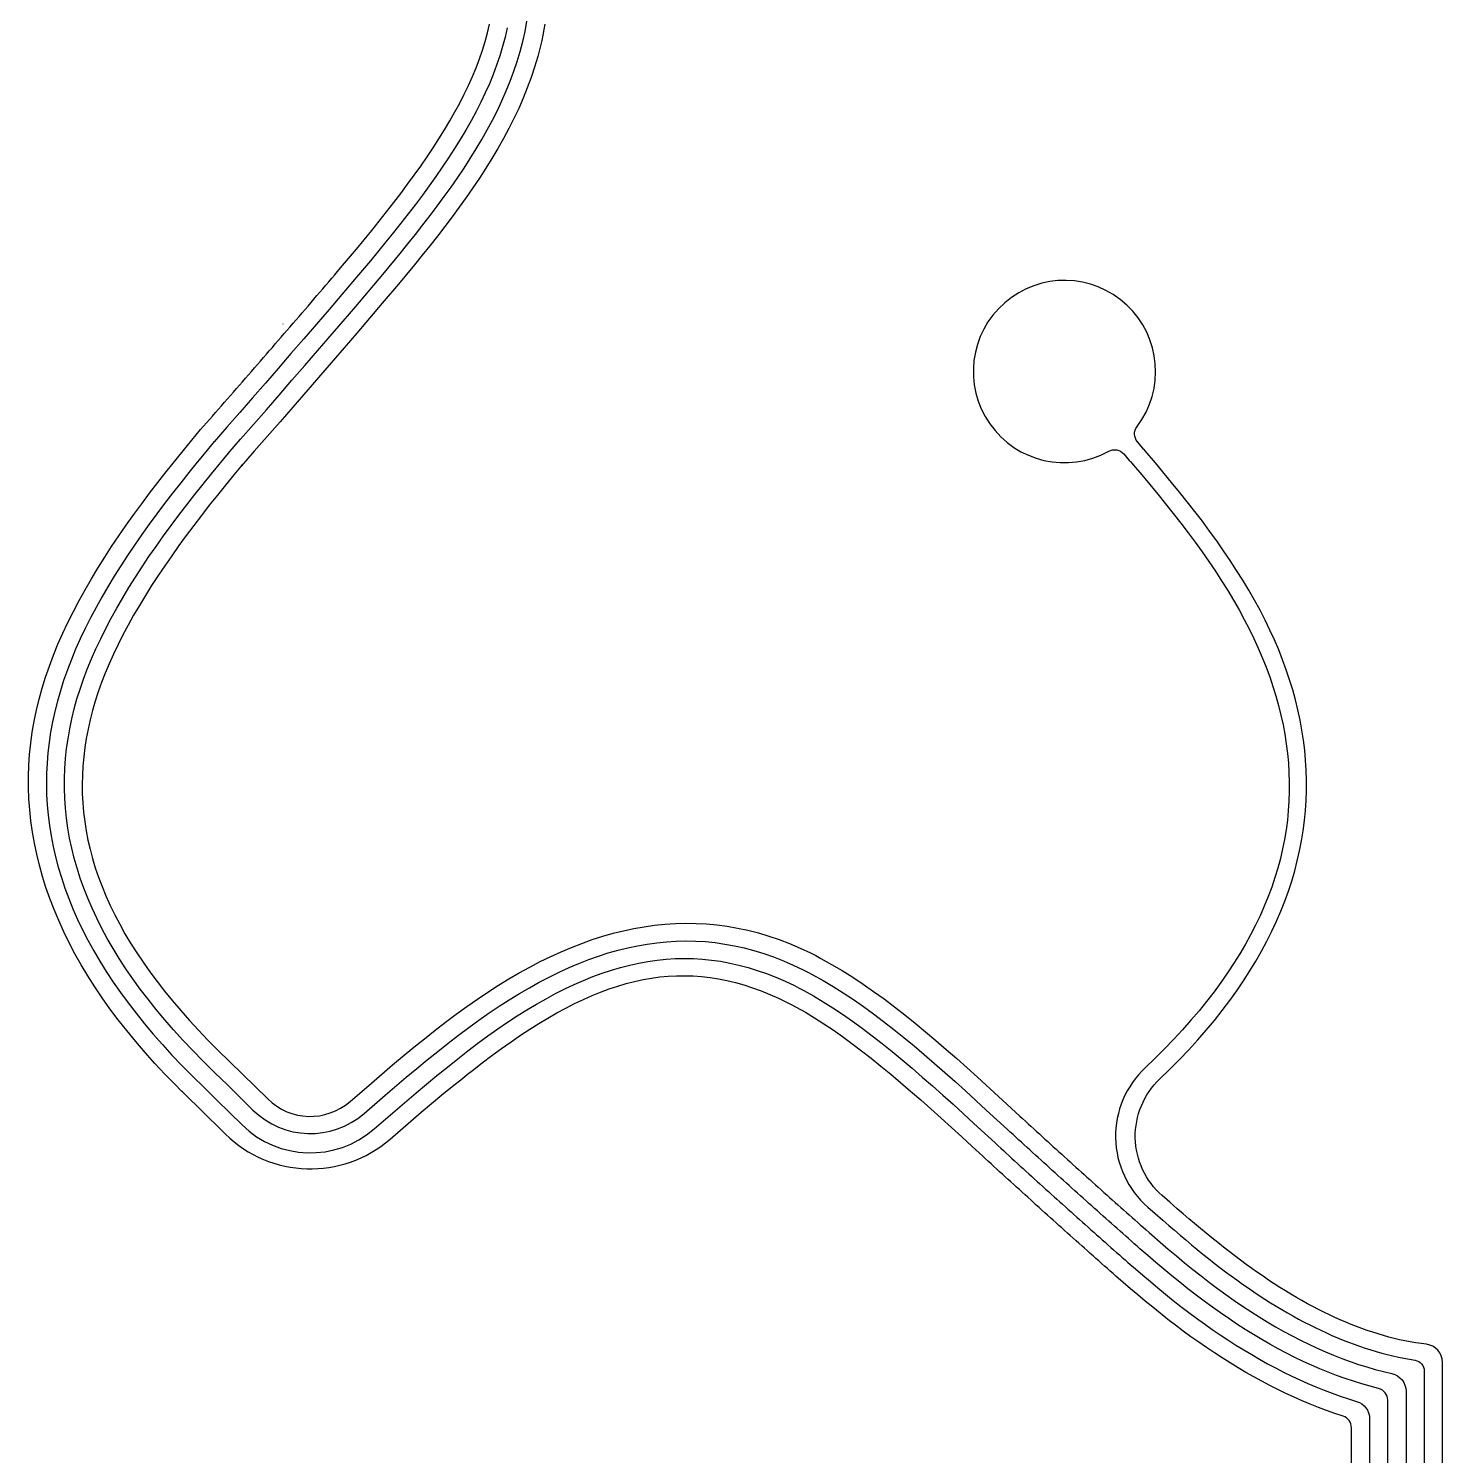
# Model space of a CAD drawing. Header units: millimetres. Extents: x 3924 to 4390, y 1393 to 2333.
# Drawn here: x 3924.4 to 4157.3, y 1628.2 to 1863.2 of the extents above; entities that cross this region are included whole.
import ezdxf

# ---------------------------------------------------------------- set-up
doc = ezdxf.new("R2010")
doc.units = ezdxf.units.MM

msp = doc.modelspace()

# ---------------------------------------------------------------- linework, layer by layer
for points in [[(3961.36, 1685.06), (3957.16, 1689.19), (3955.06, 1691.26), (3954.01, 1692.29), (3953.88, 1692.42), (3953.76, 1692.53), (3953.55, 1692.75), (3953.12, 1693.17), (3951.45, 1694.87), (3949.85, 1696.56), (3948.31, 1698.25), (3946.84, 1699.94), (3945.43, 1701.63), (3944.09, 1703.31), (3942.81, 1704.98), (3941.6, 1706.66), (3940.45, 1708.33), (3939.36, 1710), (3938.34, 1711.67), (3937.38, 1713.33), (3936.49, 1714.99), (3935.65, 1716.65), (3934.88, 1718.3), (3934.17, 1719.96), (3933.52, 1721.61), (3932.93, 1723.26), (3932.4, 1724.91), (3931.93, 1726.56), (3931.53, 1728.2), (3931.18, 1729.84), (3930.89, 1731.49), (3930.66, 1733.13), (3930.49, 1734.77), (3930.38, 1736.41), (3930.32, 1738.05), (3930.33, 1739.68), (3930.39, 1741.32), (3930.5, 1742.96), (3930.68, 1744.59), (3930.91, 1746.23), (3931.2, 1747.87), (3931.54, 1749.5), (3931.94, 1751.14), (3932.39, 1752.78), (3932.9, 1754.41), (3933.46, 1756.05), (3934.09, 1757.71), (3934.77, 1759.36), (3935.5, 1761.03), (3936.29, 1762.7), (3937.12, 1764.37), (3938.01, 1766.06), (3938.94, 1767.74), (3939.92, 1769.43), (3940.95, 1771.12), (3942.01, 1772.82), (3943.11, 1774.52), (3944.25, 1776.22), (3945.43, 1777.92), (3946.64, 1779.63), (3947.89, 1781.34), (3949.16, 1783.04), (3950.46, 1784.75), (3951.79, 1786.46), (3953.15, 1788.17), (3954.53, 1789.87), (3957.34, 1793.29), (3957.35, 1793.29), (3957.35, 1793.3), (3957.36, 1793.3), (3957.36, 1793.31), (3957.36, 1793.31), (3957.37, 1793.31), (3957.37, 1793.32), (3957.37, 1793.32), (3957.36, 1793.31), (3957.36, 1793.31), (3957.36, 1793.31), (3957.36, 1793.31), (3957.35, 1793.3), (3957.35, 1793.3), (3957.34, 1793.29), (3957.34, 1793.29), (3957.33, 1793.28), (3957.32, 1793.27), (3957.32, 1793.27), (3957.31, 1793.26), (3957.3, 1793.25), (3957.3, 1793.24), (3957.29, 1793.24), (3957.28, 1793.23), (3957.27, 1793.22), (3957.27, 1793.21), (3957.26, 1793.2), (3957.25, 1793.2), (3957.24, 1793.19), (3957.24, 1793.18), (3957.23, 1793.18), (3957.23, 1793.17), (3957.22, 1793.17), (3957.22, 1793.16), (3957.21, 1793.16), (3957.21, 1793.15), (3957.21, 1793.15), (3957.2, 1793.15), (3957.2, 1793.15), (3957.2, 1793.15), (3957.2, 1793.15), (3957.21, 1793.15), (3957.21, 1793.15), (3957.21, 1793.16), (3957.22, 1793.16), (3957.22, 1793.17), (3957.23, 1793.18), (3959.35, 1795.59), (3961.46, 1798.01), (3963.58, 1800.42), (3965.69, 1802.84), (3967.8, 1805.27), (3969.91, 1807.69), (3972.01, 1810.13), (3974.12, 1812.56), (3976.21, 1815), (3978.3, 1817.45), (3980.39, 1819.91), (3983.04, 1823.05), (3985.62, 1826.18), (3986.89, 1827.74), (3988.14, 1829.3), (3989.37, 1830.86), (3990.57, 1832.42), (3991.74, 1833.98), (3992.89, 1835.54), (3994.01, 1837.11), (3995.1, 1838.67), (3996.15, 1840.24), (3997.16, 1841.81), (3998.14, 1843.39), (3999.08, 1844.96), (3999.98, 1846.55), (4000.83, 1848.14), (4001.64, 1849.73), (4002.4, 1851.33), (4003.1, 1852.94), (4003.76, 1854.55), (4004.36, 1856.17), (4004.91, 1857.8), (4005.4, 1859.44), (4005.83, 1861.09), (4006.2, 1862.75), (4006.5, 1864.42)], [(3956.83, 1681.11), (3952.64, 1685.23), (3950.54, 1687.28), (3950.02, 1687.8), (3949.76, 1688.06), (3949.63, 1688.19), (3949.51, 1688.3), (3948.62, 1689.19), (3946.88, 1690.97), (3945.21, 1692.75), (3943.6, 1694.54), (3942.06, 1696.34), (3940.58, 1698.14), (3939.17, 1699.94), (3937.82, 1701.74), (3936.54, 1703.55), (3935.33, 1705.35), (3934.17, 1707.17), (3933.09, 1708.98), (3932.06, 1710.8), (3931.11, 1712.61), (3930.21, 1714.43), (3929.38, 1716.26), (3928.62, 1718.08), (3927.92, 1719.9), (3927.28, 1721.73), (3926.71, 1723.55), (3926.2, 1725.38), (3925.75, 1727.21), (3925.37, 1729.04), (3925.05, 1730.86), (3924.79, 1732.69), (3924.6, 1734.52), (3924.47, 1736.35), (3924.41, 1738.17), (3924.41, 1740), (3924.47, 1741.82), (3924.59, 1743.65), (3924.78, 1745.47), (3925.03, 1747.29), (3925.34, 1749.11), (3925.72, 1750.93), (3926.15, 1752.74), (3926.65, 1754.56), (3927.21, 1756.37), (3927.84, 1758.18), (3928.52, 1759.98), (3929.26, 1761.79), (3930.05, 1763.59), (3930.9, 1765.39), (3931.79, 1767.18), (3932.74, 1768.97), (3933.72, 1770.76), (3934.76, 1772.55), (3935.83, 1774.33), (3936.95, 1776.11), (3938.1, 1777.88), (3939.29, 1779.65), (3940.51, 1781.42), (3941.76, 1783.18), (3943.05, 1784.94), (3944.36, 1786.69), (3945.7, 1788.44), (3947.06, 1790.19), (3949.86, 1793.67), (3952.72, 1797.14), (3953.21, 1797.7), (3953.71, 1798.26), (3954.2, 1798.83), (3954.7, 1799.39), (3955.19, 1799.96), (3955.69, 1800.52), (3956.18, 1801.09), (3956.67, 1801.65), (3957.17, 1802.22), (3957.66, 1802.78), (3958.16, 1803.34), (3958.65, 1803.91), (3959.14, 1804.47), (3959.64, 1805.04), (3960.13, 1805.61), (3960.62, 1806.17), (3961.12, 1806.74), (3961.61, 1807.3), (3962.1, 1807.87), (3962.6, 1808.43), (3963.09, 1809), (3963.58, 1809.57), (3964.07, 1810.13), (3964.57, 1810.7), (3965.06, 1811.26), (3965.55, 1811.83), (3966.04, 1812.4), (3966.53, 1812.97), (3967.02, 1813.53), (3967.52, 1814.1), (3968.01, 1814.67), (3968.5, 1815.24), (3968.99, 1815.8), (3969.48, 1816.37), (3969.97, 1816.94), (3970.46, 1817.51), (3970.94, 1818.08), (3971.43, 1818.65), (3971.92, 1819.22), (3972.41, 1819.79), (3972.9, 1820.36), (3973.38, 1820.93), (3973.87, 1821.5), (3974.36, 1822.07), (3974.84, 1822.64), (3975.33, 1823.21), (3975.81, 1823.79), (3978.42, 1826.89), (3979.69, 1828.43), (3980.95, 1829.96), (3982.18, 1831.5), (3983.39, 1833.02), (3984.57, 1834.54), (3985.73, 1836.06), (3986.86, 1837.57), (3987.95, 1839.07), (3989.02, 1840.57), (3990.05, 1842.07), (3991.05, 1843.56), (3992, 1845.05), (3992.92, 1846.53), (3993.8, 1848), (3994.64, 1849.48), (3995.43, 1850.94), (3996.18, 1852.41), (3996.88, 1853.86), (3997.53, 1855.32), (3998.13, 1856.77), (3998.68, 1858.21), (3999.18, 1859.65), (3999.62, 1861.09), (4000, 1862.52), (4000.32, 1863.95)], [(3966.32, 1814.58), (3966.32, 1814.58), (3966.33, 1814.58), (3966.33, 1814.57), (3966.33, 1814.57), (3966.33, 1814.57), (3966.34, 1814.57), (3966.34, 1814.56), (3966.34, 1814.56), (3966.35, 1814.56), (3966.35, 1814.56), (3966.35, 1814.55)]]:
    msp.add_lwpolyline(points)
for points in [[(4003.26, 1863.35), (4002.91, 1861.81), (4002.51, 1860.27), (4002.04, 1858.73), (4001.52, 1857.19), (4000.95, 1855.66), (4000.32, 1854.13), (3999.64, 1852.6), (3998.91, 1851.07), (3998.13, 1849.54), (3997.31, 1848.01), (3996.44, 1846.48), (3995.53, 1844.96), (3994.58, 1843.43), (3993.6, 1841.9), (3992.57, 1840.37), (3991.51, 1838.84), (3990.42, 1837.31), (3989.3, 1835.77), (3988.15, 1834.24), (3986.97, 1832.7), (3985.76, 1831.16), (3984.54, 1829.62), (3983.29, 1828.07), (3980.73, 1824.97), (3978.1, 1821.85), (3976.02, 1819.4), (3973.93, 1816.96), (3971.84, 1814.52), (3969.74, 1812.09), (3967.64, 1809.66), (3965.54, 1807.23), (3963.43, 1804.81), (3961.32, 1802.4), (3959.2, 1799.98), (3957.09, 1797.57), (3954.97, 1795.16), (3954.97, 1795.16), (3954.97, 1795.15), (3954.97, 1795.15), (3954.97, 1795.15), (3954.97, 1795.15), (3954.97, 1795.15), (3954.97, 1795.15), (3954.97, 1795.15), (3954.97, 1795.15), (3954.97, 1795.15), (3954.97, 1795.15), (3954.97, 1795.16), (3954.97, 1795.16), (3954.97, 1795.16), (3954.97, 1795.16), (3954.97, 1795.16), (3954.98, 1795.17), (3954.98, 1795.17), (3954.98, 1795.17), (3954.98, 1795.17), (3954.98, 1795.18), (3954.98, 1795.18), (3954.99, 1795.18), (3954.99, 1795.18), (3954.99, 1795.19), (3954.99, 1795.19), (3954.99, 1795.19), (3955, 1795.2), (3955, 1795.2), (3955, 1795.2), (3955, 1795.2), (3955, 1795.2), (3955, 1795.21), (3955, 1795.21), (3955, 1795.21), (3955.01, 1795.21), (3955.01, 1795.21), (3955.01, 1795.21), (3955.01, 1795.21), (3955.01, 1795.21), (3955.01, 1795.21), (3955.01, 1795.21), (3955.01, 1795.21), (3955.01, 1795.21), (3955, 1795.21), (3955, 1795.21), (3955, 1795.21), (3953.59, 1793.51), (3952.19, 1791.81), (3950.82, 1790.11), (3949.47, 1788.4), (3948.13, 1786.69), (3946.83, 1784.99), (3945.55, 1783.27), (3944.3, 1781.56), (3943.07, 1779.85), (3941.89, 1778.13), (3940.73, 1776.42), (3939.61, 1774.7), (3938.53, 1772.99), (3937.49, 1771.27), (3936.49, 1769.55), (3935.53, 1767.83), (3934.62, 1766.12), (3933.75, 1764.4), (3932.94, 1762.69), (3932.17, 1760.97), (3931.46, 1759.26), (3930.8, 1757.55), (3930.19, 1755.84), (3929.65, 1754.14), (3929.16, 1752.44), (3928.73, 1750.73), (3928.36, 1749.03), (3928.05, 1747.32), (3927.79, 1745.61), (3927.59, 1743.9), (3927.45, 1742.2), (3927.37, 1740.48), (3927.35, 1738.77), (3927.39, 1737.06), (3927.48, 1735.35), (3927.64, 1733.63), (3927.85, 1731.92), (3928.13, 1730.21), (3928.46, 1728.49), (3928.85, 1726.77), (3929.31, 1725.06), (3929.82, 1723.34), (3930.4, 1721.62), (3931.04, 1719.91), (3931.73, 1718.19), (3932.49, 1716.47), (3933.31, 1714.75), (3934.19, 1713.03), (3935.14, 1711.31), (3936.15, 1709.59), (3937.21, 1707.87), (3938.34, 1706.15), (3939.54, 1704.43), (3940.8, 1702.71), (3942.12, 1700.99), (3943.5, 1699.28), (3944.95, 1697.56), (3946.46, 1695.84), (3948.03, 1694.12), (3949.67, 1692.4), (3951.37, 1690.68), (3953.38, 1688.71), (3955.45, 1686.67), (3957.52, 1684.63), (3959.6, 1682.6, 0.391734), (3981.32, 1681.94), (3984.8, 1684.95), (3988.25, 1687.89), (3989.97, 1689.33), (3991.69, 1690.75), (3993.4, 1692.14), (3995.1, 1693.5), (3996.77, 1694.8), (3998.42, 1696.06), (4000.06, 1697.26), (4001.69, 1698.41), (4003.31, 1699.51), (4004.91, 1700.56), (4006.5, 1701.55), (4008.08, 1702.5), (4009.65, 1703.39), (4011.22, 1704.23), (4012.77, 1705.01), (4014.31, 1705.74), (4015.85, 1706.41), (4017.38, 1707.03), (4018.9, 1707.59), (4020.42, 1708.09), (4021.93, 1708.54), (4023.44, 1708.93), (4024.94, 1709.26), (4026.44, 1709.54), (4027.94, 1709.75), (4029.44, 1709.91), (4030.93, 1710), (4032.43, 1710.04), (4033.92, 1710.01), (4035.42, 1709.92), (4036.92, 1709.77), (4038.42, 1709.56), (4039.92, 1709.28), (4041.42, 1708.94), (4042.93, 1708.54), (4044.45, 1708.07), (4045.96, 1707.54), (4047.49, 1706.94), (4049.02, 1706.28), (4050.56, 1705.55), (4051.33, 1705.16), (4052.12, 1704.74), (4053.71, 1703.86), (4055.31, 1702.91), (4056.91, 1701.9), (4058.51, 1700.83), (4060.12, 1699.71), (4061.74, 1698.53), (4063.37, 1697.3), (4065, 1696.02), (4066.65, 1694.7), (4068.3, 1693.34), (4069.96, 1691.94), (4071.63, 1690.5), (4073.31, 1689.03), (4075, 1687.53), (4076.7, 1686), (4078.41, 1684.44), (4080.14, 1682.86), (4083.62, 1679.65), (4084.08, 1679.22), (4084.55, 1678.8), (4085.01, 1678.38), (4085.47, 1677.95), (4085.93, 1677.53), (4086.39, 1677.1), (4086.85, 1676.68), (4087.31, 1676.26), (4087.78, 1675.83), (4088.24, 1675.41), (4088.7, 1674.99), (4089.17, 1674.57), (4089.63, 1674.15), (4090.09, 1673.73), (4090.56, 1673.3), (4091.02, 1672.88), (4091.48, 1672.46), (4091.95, 1672.04), (4092.41, 1671.62), (4092.88, 1671.2), (4093.34, 1670.78), (4093.81, 1670.36), (4094.28, 1669.94), (4094.74, 1669.53), (4095.21, 1669.11), (4095.67, 1668.69), (4096.14, 1668.27), (4096.61, 1667.85), (4097.07, 1667.43), (4097.54, 1667.02), (4098.01, 1666.6), (4098.48, 1666.18), (4098.94, 1665.77), (4099.41, 1665.35), (4099.88, 1664.93), (4100.35, 1664.52), (4100.82, 1664.1), (4101.29, 1663.69), (4101.76, 1663.27), (4102.22, 1662.86), (4102.69, 1662.44), (4103.16, 1662.03), (4103.64, 1661.61), (4104.11, 1661.2), (4104.58, 1660.79), (4105.05, 1660.37), (4105.52, 1659.96), (4106.75, 1658.9), (4107.98, 1657.84), (4109.21, 1656.79), (4110.45, 1655.76), (4111.7, 1654.73), (4112.97, 1653.71), (4114.24, 1652.71), (4115.52, 1651.73), (4116.81, 1650.77), (4118.1, 1649.84), (4119.39, 1648.93), (4120.68, 1648.05), (4121.98, 1647.19), (4123.28, 1646.35), (4124.59, 1645.54), (4125.9, 1644.76), (4127.21, 1644), (4128.52, 1643.27), (4129.84, 1642.57), (4131.16, 1641.89), (4132.49, 1641.24), (4133.82, 1640.62), (4135.15, 1640.03), (4136.48, 1639.46), (4137.81, 1638.92), (4139.15, 1638.42), (4140.49, 1637.94), (4141.84, 1637.49), (4143.18, 1637.07, -0.33126), (4145.32, 1634.2), (4145.32, 1622.09, -0.414214)], [(4009.46, 1863.94), (4009.31, 1863.04), (4009.14, 1862.15), (4008.95, 1861.26), (4008.75, 1860.38), (4008.29, 1858.62), (4007.78, 1856.88), (4007.21, 1855.16), (4006.57, 1853.44), (4005.89, 1851.75), (4005.15, 1850.06), (4004.36, 1848.39), (4003.53, 1846.73), (4002.65, 1845.08), (4001.72, 1843.45), (4000.75, 1841.82), (3999.74, 1840.19), (3998.7, 1838.58), (3997.62, 1836.97), (3996.51, 1835.37), (3995.36, 1833.78), (3994.19, 1832.19), (3992.99, 1830.6), (3991.76, 1829.02), (3990.52, 1827.44), (3989.25, 1825.86), (3987.96, 1824.28), (3985.34, 1821.13), (3982.68, 1817.97), (3980.59, 1815.51), (3978.49, 1813.05), (3976.39, 1810.61), (3974.28, 1808.16), (3972.18, 1805.73), (3970.07, 1803.3), (3967.95, 1800.87), (3965.84, 1798.45), (3963.72, 1796.03), (3961.6, 1793.62), (3959.48, 1791.2), (3959.48, 1791.19), (3959.47, 1791.19), (3959.47, 1791.18), (3959.47, 1791.18), (3959.47, 1791.18), (3959.46, 1791.18), (3959.46, 1791.18), (3959.46, 1791.18), (3959.47, 1791.18), (3959.47, 1791.18), (3959.47, 1791.19), (3959.47, 1791.19), (3959.48, 1791.2), (3959.48, 1791.2), (3959.49, 1791.21), (3959.49, 1791.22), (3959.5, 1791.22), (3959.5, 1791.23), (3959.51, 1791.24), (3959.52, 1791.25), (3959.53, 1791.26), (3959.53, 1791.27), (3959.54, 1791.27), (3959.55, 1791.28), (3959.55, 1791.29), (3959.56, 1791.3), (3959.57, 1791.31), (3959.58, 1791.32), (3959.58, 1791.33), (3959.59, 1791.34), (3959.59, 1791.34), (3959.6, 1791.35), (3959.6, 1791.36), (3959.61, 1791.36), (3959.61, 1791.37), (3959.62, 1791.37), (3959.62, 1791.37), (3959.62, 1791.38), (3959.62, 1791.38), (3959.62, 1791.38), (3959.62, 1791.38), (3959.62, 1791.38), (3959.62, 1791.38), (3959.62, 1791.37), (3959.61, 1791.37), (3959.61, 1791.36), (3959.6, 1791.36), (3958.22, 1789.69), (3956.85, 1788.02), (3955.51, 1786.35), (3954.19, 1784.69), (3952.89, 1783.02), (3951.63, 1781.36), (3950.39, 1779.7), (3949.18, 1778.04), (3948, 1776.38), (3946.86, 1774.73), (3945.75, 1773.09), (3944.68, 1771.45), (3943.65, 1769.81), (3942.66, 1768.18), (3941.72, 1766.56), (3940.82, 1764.95), (3939.96, 1763.35), (3939.15, 1761.75), (3938.39, 1760.17), (3937.68, 1758.59), (3937.03, 1757.03), (3936.43, 1755.47), (3935.88, 1753.93), (3935.39, 1752.4), (3934.95, 1750.87), (3934.56, 1749.34), (3934.21, 1747.82), (3933.92, 1746.29), (3933.68, 1744.77), (3933.49, 1743.25), (3933.36, 1741.73), (3933.27, 1740.21), (3933.24, 1738.68), (3933.26, 1737.16), (3933.34, 1735.64), (3933.47, 1734.12), (3933.66, 1732.59), (3933.9, 1731.07), (3934.19, 1729.54), (3934.54, 1728.01), (3934.95, 1726.48), (3935.41, 1724.95), (3935.94, 1723.41), (3936.52, 1721.87), (3937.15, 1720.33), (3937.85, 1718.78), (3938.6, 1717.23), (3939.42, 1715.67), (3940.29, 1714.11), (3941.22, 1712.55), (3942.22, 1710.98), (3943.27, 1709.41), (3944.39, 1707.83), (3945.57, 1706.24), (3946.81, 1704.65), (3948.12, 1703.05), (3949.48, 1701.44), (3950.91, 1699.83), (3952.41, 1698.21), (3953.97, 1696.58), (3955.59, 1694.94), (3957.58, 1692.99), (3959.65, 1690.95), (3961.73, 1688.91), (3963.8, 1686.88, 0.391825), (3977.38, 1686.47), (3980.89, 1689.5), (3984.39, 1692.48), (3987.88, 1695.39), (3989.63, 1696.81), (3991.38, 1698.21), (3993.12, 1699.56), (3994.86, 1700.87), (3996.6, 1702.13), (3998.34, 1703.34), (4000.07, 1704.5), (4001.8, 1705.61), (4003.53, 1706.66), (4005.25, 1707.66), (4006.98, 1708.61), (4008.7, 1709.51), (4010.42, 1710.34), (4012.14, 1711.13), (4013.85, 1711.85), (4015.57, 1712.52), (4017.28, 1713.13), (4018.99, 1713.68), (4020.7, 1714.17), (4022.41, 1714.59), (4024.12, 1714.96), (4025.83, 1715.26), (4027.54, 1715.5), (4029.25, 1715.68), (4030.96, 1715.79), (4032.67, 1715.83), (4034.38, 1715.81), (4036.08, 1715.72), (4037.79, 1715.56), (4039.5, 1715.34), (4041.21, 1715.04), (4042.92, 1714.67), (4044.64, 1714.23), (4046.35, 1713.72), (4048.07, 1713.13), (4049.78, 1712.47), (4051.5, 1711.74), (4053.22, 1710.93), (4054.08, 1710.49), (4054.95, 1710.03), (4056.7, 1709.06), (4058.44, 1708.03), (4060.17, 1706.94), (4061.9, 1705.8), (4063.62, 1704.61), (4065.33, 1703.37), (4067.04, 1702.08), (4068.75, 1700.75), (4070.46, 1699.37), (4072.17, 1697.96), (4073.87, 1696.52), (4075.58, 1695.04), (4077.3, 1693.54), (4079.01, 1692.01), (4080.74, 1690.45), (4084.2, 1687.29), (4087.7, 1684.06), (4088.16, 1683.64), (4088.62, 1683.22), (4089.08, 1682.8), (4089.54, 1682.38), (4090, 1681.96), (4090.46, 1681.54), (4090.92, 1681.12), (4091.38, 1680.7), (4091.84, 1680.28), (4092.3, 1679.86), (4092.76, 1679.44), (4093.22, 1679.02), (4093.68, 1678.6), (4094.14, 1678.19), (4094.61, 1677.77), (4095.07, 1677.35), (4095.53, 1676.93), (4095.99, 1676.51), (4096.45, 1676.09), (4096.91, 1675.67), (4097.38, 1675.26), (4097.84, 1674.84), (4098.3, 1674.42), (4098.76, 1674), (4099.23, 1673.59), (4099.69, 1673.17), (4100.15, 1672.75), (4100.62, 1672.34), (4101.08, 1671.92), (4101.54, 1671.5), (4102.01, 1671.09), (4102.47, 1670.67), (4102.94, 1670.26), (4103.4, 1669.84), (4103.87, 1669.43), (4104.33, 1669.01), (4104.8, 1668.6), (4105.26, 1668.19), (4105.73, 1667.77), (4106.19, 1667.36), (4106.66, 1666.95), (4107.13, 1666.53), (4107.6, 1666.12), (4108.06, 1665.71), (4108.53, 1665.3), (4109, 1664.89), (4109.47, 1664.48), (4110.81, 1663.31), (4112.16, 1662.16), (4113.5, 1661.02), (4114.85, 1659.91), (4116.21, 1658.81), (4117.57, 1657.72), (4118.93, 1656.67), (4120.29, 1655.65), (4121.65, 1654.66), (4123.02, 1653.7), (4124.38, 1652.77), (4125.74, 1651.87), (4127.11, 1651.01), (4128.47, 1650.17), (4129.83, 1649.37), (4131.2, 1648.6), (4132.56, 1647.86), (4133.93, 1647.15), (4135.29, 1646.48), (4136.66, 1645.84), (4138.03, 1645.23), (4139.39, 1644.66), (4140.76, 1644.13), (4142.13, 1643.62), (4143.5, 1643.16), (4144.87, 1642.73), (4146.24, 1642.33), (4147.61, 1641.97), (4148.98, 1641.65, -0.351305), (4151.32, 1638.72), (4151.32, 1544.09, -0.414141)], [(4157.32, 1466.09), (4157.32, 1643.49, 0.37962), (4154.68, 1646.47), (4153.8, 1646.58), (4152.91, 1646.72), (4152.03, 1646.87), (4151.15, 1647.04), (4150.26, 1647.23), (4149.38, 1647.44), (4148.49, 1647.66), (4147.61, 1647.9), (4146.72, 1648.17), (4145.83, 1648.44), (4144.94, 1648.74), (4144.05, 1649.06), (4143.16, 1649.39), (4142.27, 1649.74), (4141.38, 1650.11), (4140.48, 1650.49), (4139.59, 1650.89), (4138.69, 1651.31), (4137.79, 1651.75), (4136.89, 1652.2), (4135.99, 1652.67), (4135.08, 1653.16), (4134.17, 1653.67), (4133.27, 1654.19), (4132.36, 1654.73), (4131.44, 1655.28), (4130.53, 1655.85), (4129.61, 1656.44), (4128.69, 1657.05), (4127.77, 1657.67), (4126.85, 1658.3), (4125.92, 1658.96), (4124.99, 1659.63), (4124.06, 1660.31), (4123.12, 1661.02), (4122.18, 1661.73), (4121.24, 1662.47), (4120.3, 1663.22), (4119.35, 1663.98), (4118.4, 1664.76), (4117.45, 1665.55), (4116.5, 1666.35), (4115.54, 1667.16), (4114.59, 1667.98), (4113.64, 1668.8), (4112.44, 1669.86), (4111.16, 1670.97, -0.441635), (4110.77, 1690.18), (4112.41, 1691.78), (4114, 1693.38), (4115.53, 1694.99), (4117, 1696.6), (4118.4, 1698.21), (4119.75, 1699.83), (4121.04, 1701.45), (4122.27, 1703.08), (4123.44, 1704.71), (4124.55, 1706.34), (4125.6, 1707.97), (4126.59, 1709.61), (4127.53, 1711.25), (4128.41, 1712.89), (4129.23, 1714.53), (4130, 1716.18), (4130.71, 1717.83), (4131.36, 1719.48), (4131.96, 1721.13), (4132.5, 1722.78), (4132.98, 1724.44), (4133.41, 1726.09), (4133.79, 1727.75), (4134.11, 1729.41), (4134.38, 1731.07), (4134.6, 1732.73), (4134.76, 1734.39), (4134.87, 1736.05), (4134.92, 1737.71), (4134.93, 1739.36), (4134.88, 1741.02), (4134.78, 1742.68), (4134.63, 1744.34), (4134.42, 1746), (4134.17, 1747.65), (4133.87, 1749.31), (4133.51, 1750.96), (4133.11, 1752.62), (4132.65, 1754.27), (4132.15, 1755.92), (4131.6, 1757.56), (4131, 1759.21), (4130.35, 1760.85), (4129.65, 1762.49), (4128.9, 1764.13), (4128.11, 1765.77), (4127.27, 1767.4), (4126.38, 1769.04), (4125.43, 1770.69), (4124.45, 1772.32), (4123.42, 1773.96), (4122.36, 1775.58), (4121.26, 1777.2), (4120.13, 1778.82), (4118.96, 1780.43), (4117.77, 1782.04), (4116.54, 1783.65), (4115.29, 1785.25), (4114.01, 1786.85), (4112.71, 1788.45), (4110.05, 1791.65), (4108.69, 1793.25), (4108.35, 1793.65), (4108.18, 1793.85), (4108.09, 1793.95), (4107.99, 1794.07), (4107.08, 1795.13, -0.353041), (4107.01, 1797.64, 9.610059), (4102.34, 1793.59, -0.356363), (4104.83, 1793.14), (4105.74, 1792.08), (4105.84, 1791.97), (4105.92, 1791.87), (4106.09, 1791.67), (4106.43, 1791.27), (4107.78, 1789.68), (4110.42, 1786.51), (4111.71, 1784.92), (4112.97, 1783.34), (4114.21, 1781.75), (4115.41, 1780.17), (4116.59, 1778.59), (4117.73, 1777), (4118.84, 1775.42), (4119.92, 1773.84), (4120.95, 1772.25), (4121.95, 1770.66), (4122.9, 1769.07), (4123.81, 1767.48), (4124.67, 1765.89), (4125.49, 1764.31), (4126.25, 1762.74), (4126.97, 1761.16), (4127.65, 1759.58), (4128.27, 1758), (4128.86, 1756.43), (4129.39, 1754.85), (4129.88, 1753.27), (4130.32, 1751.7), (4130.71, 1750.12), (4131.06, 1748.54), (4131.35, 1746.97), (4131.6, 1745.39), (4131.8, 1743.81), (4131.95, 1742.24), (4132.04, 1740.66), (4132.09, 1739.09), (4132.09, 1737.51), (4132.04, 1735.94), (4131.93, 1734.36), (4131.77, 1732.79), (4131.56, 1731.21), (4131.3, 1729.64), (4130.99, 1728.07), (4130.62, 1726.49), (4130.2, 1724.92), (4129.72, 1723.35), (4129.19, 1721.78), (4128.61, 1720.21), (4127.97, 1718.64), (4127.28, 1717.07), (4126.53, 1715.5), (4125.72, 1713.93), (4124.86, 1712.36), (4123.94, 1710.79), (4122.96, 1709.23), (4121.93, 1707.66), (4120.84, 1706.09), (4119.69, 1704.53), (4118.48, 1702.96), (4117.22, 1701.4), (4115.89, 1699.84), (4114.5, 1698.28), (4113.06, 1696.71), (4111.55, 1695.15), (4109.99, 1693.59), (4108.36, 1692.03, 0.443149), (4108.77, 1669.07), (4110.01, 1667.99), (4111.24, 1666.91), (4112.23, 1666.05), (4113.16, 1665.25), (4114.1, 1664.45), (4115.03, 1663.66), (4115.97, 1662.88), (4116.9, 1662.11), (4117.84, 1661.34), (4118.77, 1660.59), (4119.71, 1659.86), (4120.64, 1659.13), (4121.58, 1658.43), (4122.51, 1657.74), (4123.44, 1657.06), (4124.37, 1656.4), (4125.3, 1655.75), (4126.23, 1655.12), (4127.15, 1654.5), (4128.08, 1653.9), (4129, 1653.32), (4129.92, 1652.75), (4130.85, 1652.19), (4131.77, 1651.66), (4132.69, 1651.14), (4133.61, 1650.63), (4134.53, 1650.14), (4135.45, 1649.67), (4136.36, 1649.21), (4137.28, 1648.77), (4138.2, 1648.34), (4139.11, 1647.93), (4140.03, 1647.54), (4140.94, 1647.17), (4141.86, 1646.81), (4142.77, 1646.47), (4143.68, 1646.14), (4144.6, 1645.83), (4145.51, 1645.54), (4146.42, 1645.27), (4147.33, 1645.01), (4148.24, 1644.78), (4149.16, 1644.55), (4150.07, 1644.35), (4150.98, 1644.16), (4151.89, 1644), (4152.8, 1643.85, -0.369717), (4154.32, 1642.07), (4154.32, 1466.09, -0.414214)], [(3961.36, 1685.06, 0.391732), (3979.69, 1684.5), (3983.17, 1687.51), (3986.64, 1690.45), (3988.36, 1691.9), (3990.09, 1693.32), (3991.81, 1694.72), (3993.53, 1696.08), (3995.23, 1697.4), (3996.92, 1698.66), (3998.6, 1699.88), (4000.28, 1701.05), (4001.94, 1702.17), (4003.6, 1703.23), (4005.26, 1704.25), (4006.91, 1705.21), (4008.55, 1706.12), (4010.18, 1706.97), (4011.81, 1707.77), (4013.44, 1708.52), (4015.06, 1709.2), (4016.68, 1709.84), (4018.29, 1710.41), (4019.9, 1710.93), (4021.51, 1711.39), (4023.11, 1711.79), (4024.72, 1712.13), (4026.32, 1712.41), (4027.92, 1712.63), (4029.52, 1712.79), (4031.11, 1712.89), (4032.71, 1712.92), (4034.31, 1712.89), (4035.91, 1712.8), (4037.5, 1712.64), (4039.1, 1712.41), (4040.7, 1712.12), (4042.31, 1711.76), (4043.91, 1711.34), (4045.52, 1710.85), (4047.13, 1710.28), (4048.75, 1709.65), (4050.36, 1708.95), (4051.99, 1708.18), (4052.8, 1707.77), (4053.63, 1707.33), (4055.3, 1706.4), (4056.96, 1705.41), (4058.62, 1704.36), (4060.28, 1703.26), (4061.94, 1702.1), (4063.6, 1700.89), (4065.27, 1699.64), (4066.93, 1698.33), (4068.6, 1696.99), (4070.28, 1695.61), (4071.96, 1694.19), (4073.64, 1692.74), (4075.33, 1691.25), (4077.03, 1689.74), (4078.74, 1688.2), (4080.45, 1686.64), (4082.18, 1685.06), (4085.66, 1681.85)], [(3956.83, 1681.11, 0.391487), (3983.97, 1680.27), (3987.41, 1683.24), (3989.11, 1684.69), (3990.81, 1686.13), (3992.5, 1687.54), (3994.19, 1688.92), (3995.87, 1690.28), (3996.7, 1690.95), (3997.52, 1691.59), (3999.15, 1692.85), (4000.75, 1694.06), (4002.33, 1695.21), (4003.89, 1696.32), (4005.43, 1697.37), (4006.96, 1698.37), (4008.47, 1699.32), (4009.96, 1700.22), (4011.44, 1701.07), (4012.91, 1701.86), (4014.36, 1702.6), (4015.8, 1703.28), (4017.23, 1703.91), (4018.65, 1704.49), (4020.06, 1705.01), (4021.46, 1705.48), (4022.86, 1705.89), (4024.25, 1706.24), (4025.64, 1706.54), (4027.02, 1706.79), (4028.4, 1706.98), (4029.78, 1707.11), (4031.15, 1707.18), (4032.53, 1707.19), (4033.9, 1707.15), (4035.28, 1707.05), (4036.67, 1706.89), (4038.05, 1706.67), (4039.44, 1706.4), (4040.84, 1706.06), (4042.24, 1705.66), (4043.65, 1705.21), (4045.07, 1704.69), (4046.51, 1704.11), (4047.95, 1703.47), (4049.4, 1702.77), (4050.13, 1702.4), (4050.87, 1702), (4052.37, 1701.16), (4053.88, 1700.25), (4055.4, 1699.28), (4056.94, 1698.25), (4058.49, 1697.17), (4060.05, 1696.02), (4061.63, 1694.83), (4063.22, 1693.58), (4064.82, 1692.29), (4066.44, 1690.96), (4068.07, 1689.58), (4069.71, 1688.17), (4071.37, 1686.72), (4073.04, 1685.24), (4074.72, 1683.73), (4076.42, 1682.19), (4078.13, 1680.63), (4079.85, 1679.05), (4081.59, 1677.44)], [(4148.32, 1544.1), (4148.32, 1637.25, 0.344059), (4146.81, 1639.19), (4145.42, 1639.55), (4144.04, 1639.95), (4142.66, 1640.38), (4141.27, 1640.85), (4139.89, 1641.34), (4138.52, 1641.88), (4137.14, 1642.44), (4135.76, 1643.04), (4134.39, 1643.66), (4133.02, 1644.32), (4131.65, 1645.01), (4130.28, 1645.74), (4128.91, 1646.49), (4127.55, 1647.27), (4126.19, 1648.08), (4124.83, 1648.92), (4123.47, 1649.8), (4122.12, 1650.7), (4120.77, 1651.63), (4119.42, 1652.58), (4118.07, 1653.57), (4116.73, 1654.58), (4115.39, 1655.62), (4114.05, 1656.69), (4112.73, 1657.77), (4111.42, 1658.86), (4110.11, 1659.97), (4108.8, 1661.09), (4107.49, 1662.22), (4107.02, 1662.63), (4106.55, 1663.04), (4106.08, 1663.46), (4105.62, 1663.87), (4105.15, 1664.28), (4104.68, 1664.7), (4104.21, 1665.11), (4103.74, 1665.52), (4103.28, 1665.94), (4102.81, 1666.35), (4102.34, 1666.77), (4101.87, 1667.18), (4101.41, 1667.6), (4100.94, 1668.01), (4100.48, 1668.43), (4100.01, 1668.85), (4099.55, 1669.26), (4099.08, 1669.68), (4098.62, 1670.1), (4098.15, 1670.52), (4097.69, 1670.93), (4097.22, 1671.35), (4096.76, 1671.77), (4096.29, 1672.19), (4095.83, 1672.61), (4095.37, 1673.03), (4094.9, 1673.44), (4094.44, 1673.86), (4093.98, 1674.28), (4093.51, 1674.7), (4093.05, 1675.12), (4092.59, 1675.54), (4092.13, 1675.96), (4091.66, 1676.38), (4091.2, 1676.8), (4090.74, 1677.22), (4090.28, 1677.64), (4089.81, 1678.06), (4089.35, 1678.48), (4088.89, 1678.9), (4088.43, 1679.32), (4087.97, 1679.74), (4087.5, 1680.16), (4087.04, 1680.58), (4086.58, 1681.01), (4086.12, 1681.43), (4085.66, 1681.85)], [(4142.32, 1622.09), (4142.32, 1632.72, 0.325573), (4140.94, 1634.63), (4139.58, 1635.08), (4138.23, 1635.56), (4136.89, 1636.06), (4135.55, 1636.6), (4134.21, 1637.16), (4132.87, 1637.75), (4131.54, 1638.37), (4130.22, 1639.01), (4128.89, 1639.68), (4127.58, 1640.37), (4126.26, 1641.09), (4124.95, 1641.84), (4123.65, 1642.61), (4122.34, 1643.4), (4121.05, 1644.22), (4119.75, 1645.06), (4118.46, 1645.92), (4117.18, 1646.81), (4115.9, 1647.72), (4114.63, 1648.65), (4113.36, 1649.61), (4112.09, 1650.58), (4110.83, 1651.58), (4109.59, 1652.58), (4108.37, 1653.59), (4107.15, 1654.6), (4105.95, 1655.63), (4104.74, 1656.66), (4103.54, 1657.7), (4103.07, 1658.12), (4102.6, 1658.53), (4102.13, 1658.95), (4101.66, 1659.36), (4101.18, 1659.78), (4100.71, 1660.19), (4100.24, 1660.61), (4099.77, 1661.02), (4099.3, 1661.44), (4098.83, 1661.86), (4098.36, 1662.28), (4097.89, 1662.69), (4097.43, 1663.11), (4096.96, 1663.53), (4096.49, 1663.95), (4096.02, 1664.37), (4095.55, 1664.79), (4095.08, 1665.21), (4094.62, 1665.63), (4094.15, 1666.05), (4093.68, 1666.47), (4093.22, 1666.89), (4092.75, 1667.31), (4092.28, 1667.73), (4091.82, 1668.15), (4091.35, 1668.57), (4090.88, 1668.99), (4090.42, 1669.41), (4089.95, 1669.84), (4089.49, 1670.26), (4089.02, 1670.68), (4088.56, 1671.1), (4088.09, 1671.52), (4087.63, 1671.95), (4087.16, 1672.37), (4086.7, 1672.79), (4086.23, 1673.21), (4085.77, 1673.64), (4085.3, 1674.06), (4084.84, 1674.48), (4084.37, 1674.9), (4083.91, 1675.33), (4083.44, 1675.75), (4082.98, 1676.17), (4082.52, 1676.6), (4082.05, 1677.02), (4081.59, 1677.44)]]:
    msp.add_lwpolyline(points, format="xyb")

doc.saveas('drawing.dxf')
